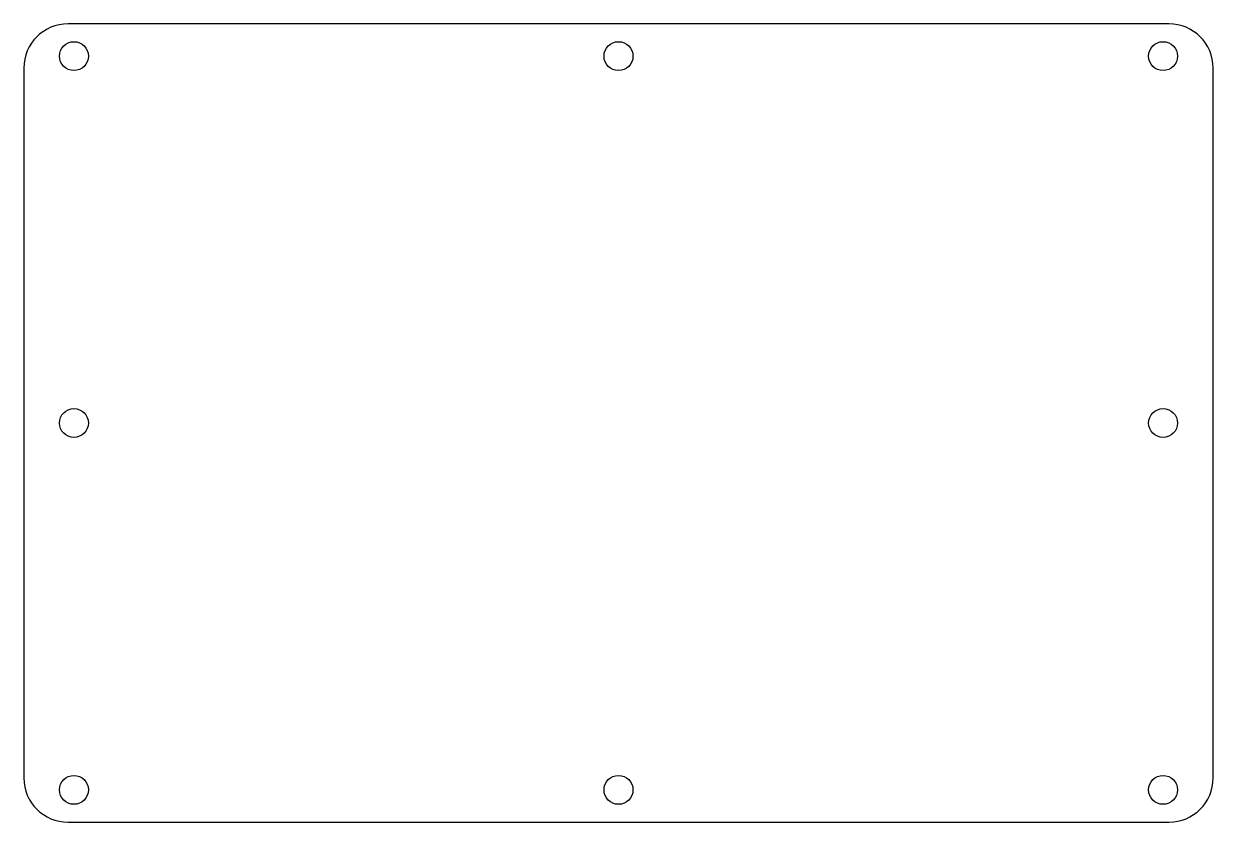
# Model space of a CAD drawing. Header units: millimetres. Extents: x -67 to 67, y -45 to 45.
import ezdxf

# ---------------------------------------------------------------- set-up
doc = ezdxf.new("R2010")
doc.units = ezdxf.units.MM

msp = doc.modelspace()

# ---------------------------------------------------------------- linework, layer by layer
at = {"color": 7, "linetype": 'Continuous', "lineweight": 25}
for p, q in [((62, 45), (-62, 45)), ((-67, 40), (-67, -40)), ((67, -40), (67, 40)), ((-62, -45), (62, -45))]:
    msp.add_line(p, q, dxfattribs=at)
for centre in [(-61.35, 41.35), (0, 41.35), (61.35, 41.35), (-61.35, 0), (61.35, 0), (-61.35, -41.35), (0, -41.35), (61.35, -41.35)]:
    msp.add_circle(centre, 1.63, dxfattribs=at)
for centre, start, end in [((-62, 40), 90, 180), ((62, 40), 0, 90), ((-62, -40), 180, 270), ((62, -40), 270, 0)]:
    msp.add_arc(centre, 5, start, end, dxfattribs=at)

doc.saveas('drawing.dxf')
